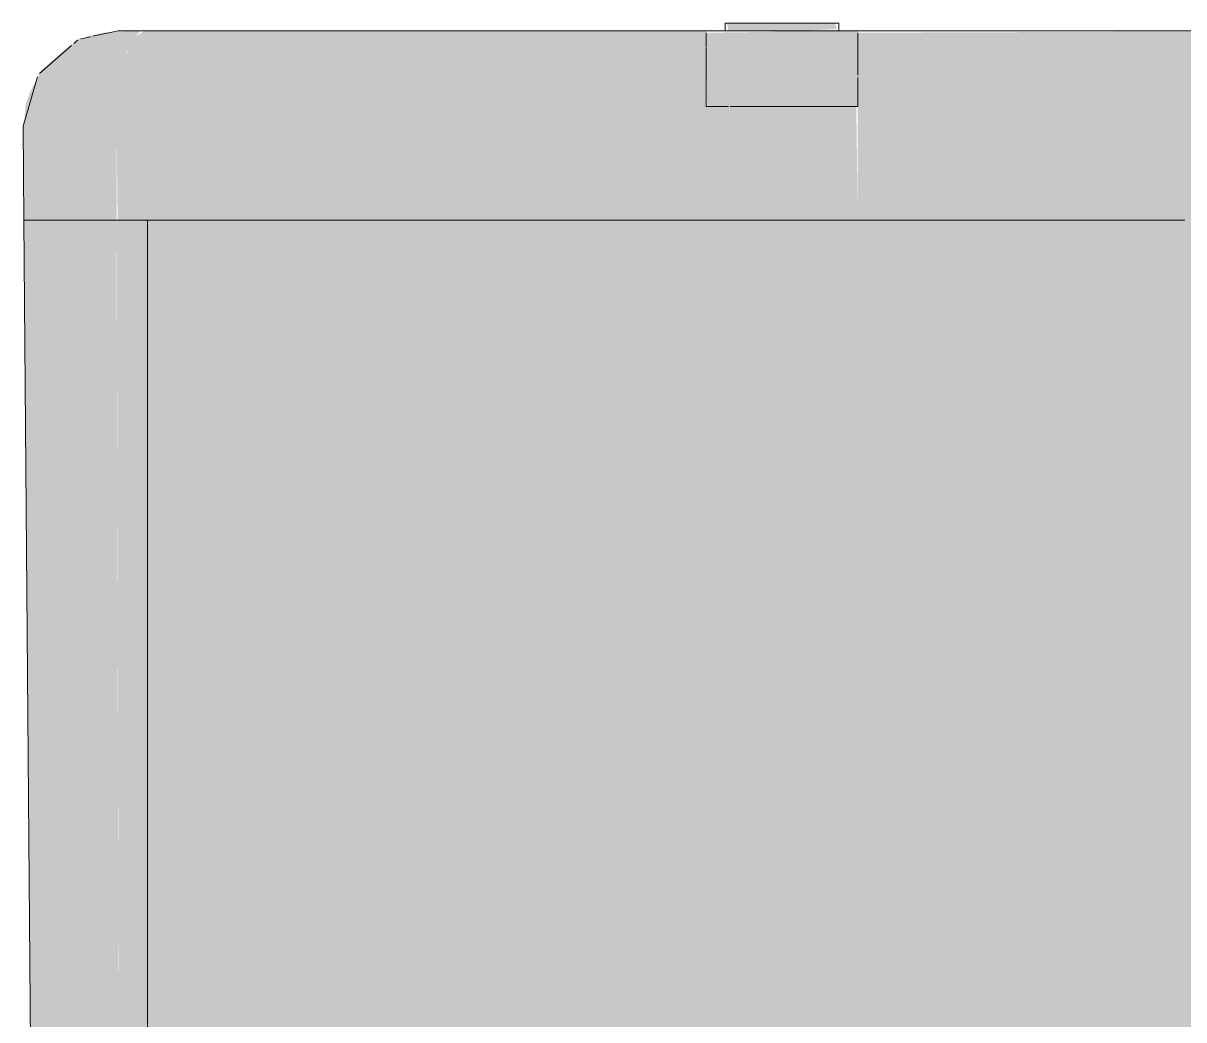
# Model space of a CAD drawing. Header units: metres. Extents: x 147 to 427, y -16 to 162.
# Drawn here: x 393.0696 to 393.3758, y 0.5201 to 0.783 of the extents above; entities that cross this region are included whole.
import ezdxf

# ---------------------------------------------------------------- set-up
doc = ezdxf.new("R2010")
doc.units = ezdxf.units.M
doc.layers.add('P-SANR-FIXT', color=7, linetype='Continuous', lineweight=5)

# ---------------------------------------------------------------- blocks, each defined once
blk = doc.blocks.new('UT_Bacia com caixa acoplada - UT_Bacia com caixa acoplada-V215-HH')
at = {"layer": 'P-SANR-FIXT', "true_color": 0xf4f2f0, "transparency": 33554598}
for points in [[(-160.0976808499661, 0.7557973039599417), (-160.0913482330586, 0.7557973039599417), (-160.0906337404619, 0.7667164659996093), (-160.0885808733584, 0.7754915061836608), (-160.086260275536, 0.7795827020308588), (-160.0856003639075, 0.7803667379412109), (-160.0850673564381, 0.7809999999999914), (-160.0942103585193, 0.7805947603695016), (-160.098976404953, 0.7795827022213437), (-160.1033223144236, 0.7773755121571156), (-160.1111637174796, 0.7705908630082247), (-160.1142840502052, 0.7646336069098936), (-160.1153946936605, 0.7613935050646226), (-160.1157815427099, 0.7557973039599417), (-160.0985329675879, 0.7557973039599417)], [(-159.8984610346342, 0.7609999999999916), (-159.8957815427098, 0.7609999999999916), (-159.8957815427098, 0.7809999999999914), (-159.9357815427098, 0.7804942181236048), (-159.9355089493202, 0.7609999999999916), (-159.9003680581053, 0.7609999999999916)], [(-159.9016394070861, 0.78052679544944), (-159.9012926553155, 0.7807794794508197), (-159.9302704301042, 0.7809999999999914), (-159.9017372899082, 0.7805273799269125)], [(-159.9357815427098, 0.7309999999999941), (-159.8957815427098, 0.7309999999999941), (-159.8961904327944, 0.7609999999999916), (-159.9357815427098, 0.7609999999999916), (-159.9357815427098, 0.7502959899481935)], [(-160.0912886871808, 0.7309999999999941), (-160.0913602395811, 0.7557973039599417), (-160.1159826019311, 0.7557973039599417), (-160.1157815427099, 0.7309999999999941), (-160.0913006937033, 0.7309999999999941)], [(-160.1132673718038, 0.4159189215839743), (-160.091850140915, 0.4159189215839743), (-160.0905616355666, 0.4232263985406924), (-160.0913482330586, 0.7309999999999941), (-160.1158220832504, 0.7309999999999941), (-160.1133592772714, 0.4272539292605333)], [(-160.0831869481153, 0.4309714893950503), (-160.0809826019311, 0.430999999999993), (-160.0809826019311, 0.7309999999999941), (-160.0831869481153, 0.7309999999999941), (-160.0831869481153, 0.430999999999993)], [(-159.8097682638115, 0.430999999999993), (-159.7509826019312, 0.430999999999993), (-159.7509826019312, 0.7309999999999941), (-160.0809826019311, 0.7309999999999941), (-160.0809826019311, 0.430999999999993), (-159.8102047041693, 0.430999999999993)]]:
    blk.add_hatch(color=7, dxfattribs=at).paths.add_polyline_path(points)
h = blk.add_hatch(color=7, dxfattribs=at)
h.paths.add_polyline_path([(-160.0913482330586, 0.7557973039599417), (-159.9357815427098, 0.7557973039599417), (-159.9357815427098, 0.7809999999999914), (-160.0839444541882, 0.7809999999999914), (-160.0862925108496, 0.779544403503696), (-160.087857427165, 0.7770362701357845), (-160.0891755216385, 0.7734673047431486), (-160.0906337404619, 0.7667164659996093), (-160.0913006937033, 0.7573252546001189)])
h.paths.add_polyline_path([(-159.880560032323, 0.7557973039599417), (-159.7406169708038, 0.7557973039599417), (-159.7413314634004, 0.7667164659996136), (-159.743384330504, 0.7754915061836608), (-159.7457049283315, 0.7795827020370875), (-159.7463648399548, 0.7803667379412152), (-159.7495059526353, 0.7809999999999914), (-159.8957815427098, 0.7804918169957329), (-159.8957815427098, 0.7557973039599417), (-159.8929384336037, 0.7557973039599417)])
at = {"layer": 'P-SANR-FIXT', "true_color": 0xf4f4f4, "transparency": 33554598}
blk.add_hatch(color=7, dxfattribs=at).paths.add_polyline_path([(-159.9118992570333, 0.7809999999999914), (-159.9012926553155, 0.7814539827255056), (-159.9017665419842, 0.7829999999999909), (-159.9302704301042, 0.7829999999999909), (-159.9299236783336, 0.7809999999999914), (-159.9157815427099, 0.7809999999999914)])
at = {"layer": 'P-SANR-FIXT', "true_color": 0xf4f2f0, "transparency": 33554598}
h = blk.add_hatch(color=7, dxfattribs=at)
h.paths.add_polyline_path([(-160.0809826019311, 0.7309999999999941), (-159.9357815427098, 0.7309999999999941), (-159.9357815427098, 0.7557973039599417), (-160.0913482330586, 0.7557973039599417), (-160.091057828551, 0.7309999999999941), (-160.0816354430575, 0.7309999999999941)])
h.paths.add_polyline_path([(-159.7406765166815, 0.7309999999999941), (-159.7409073753059, 0.7557973039599417), (-159.8957815427098, 0.7557973039599417), (-159.8957815427098, 0.7309999999999941), (-159.7409073753059, 0.7309999999999941)])
h = blk.add_hatch(color=7, dxfattribs=at)
h.paths.add_polyline_path([(-160.0905616355666, 0.4232263985406924), (-160.0895865222706, 0.4279803988301892), (-160.0872394376372, 0.4304681632016067), (-160.0864051571942, 0.4298919779937165), (-160.0861485210899, 0.4308652243528927), (-160.0831869481153, 0.430999999999993), (-160.0831869481153, 0.7309999999999941), (-160.0913006937033, 0.7309999999999941), (-160.0905703807391, 0.4268682408883276)])
h.paths.add_polyline_path([(-159.7414035682957, 0.423226398540766), (-159.7409073753059, 0.7309999999999941), (-159.7487782557471, 0.7309999999999941), (-159.7487274160828, 0.4306909478605487), (-159.7455401244796, 0.4305414356888812), (-159.7423786815917, 0.4279803988301892), (-159.7414211157731, 0.4233259152301119)])
at = {"layer": 'P-SANR-FIXT'}
for p, q in [((-160.0917583793915, 0.7808312373553482), (-160.0909834236584, 0.7809999999999914)), ((-160.0909834236584, 0.7809999999999914), (-160.0900085157389, 0.7809999999999914)), ((-159.9307815427099, 0.7829999999999909), (-159.9307815427099, 0.7809999999999914)), ((-159.9007815427098, 0.7829999999999908), (-159.9307815427099, 0.7829999999999908)), ((-159.9302704301042, 0.7829999999999908), (-159.9307815427099, 0.7829999999999908)), ((-159.9007815427098, 0.7829999999999908), (-159.9012926553155, 0.7829999999999908)), ((-159.9007815427099, 0.7809999999999914), (-159.9007815427099, 0.7829999999999909)), ((-160.1159826019311, 0.7557973039599417), (-160.1157815427099, 0.7309999999999941)), ((-160.1158220832504, 0.7309999999999941), (-160.1132673718038, 0.4159189215839743)), ((-160.1158220832504, 0.7309999999999914), (-160.11274601716, 0.7309999999999914)), ((-160.1127201760228, 0.7309999999999914), (-160.1040610062288, 0.7309999999999914)), ((-160.1040377420013, 0.7309999999999914), (-160.0913006937033, 0.7309999999999914)), ((-160.091301942565, 0.7309999999999914), (-160.1040341513231, 0.7309999999999914)), ((-160.0913006937033, 0.7309999999999914), (-160.0221969400508, 0.7309999999999914)), ((-160.0221970385641, 0.7309999999999914), (-160.0912886871808, 0.7309999999999914)), ((-160.0221897276691, 0.7309999999999914), (-159.9515587043467, 0.7309999999999914)), ((-159.9515587191149, 0.7309999999999914), (-160.0221896660449, 0.7309999999999914)), ((-159.9515562708823, 0.7309999999999914), (-159.8804089329801, 0.7309999999999914)), ((-159.8804089359172, 0.7309999999999914), (-159.9515562679451, 0.7309999999999914)), ((-159.8804064995157, 0.7309999999999914), (-159.8097754761932, 0.7309999999999914)), ((-159.8097755378175, 0.7309999999999914), (-159.8804064847474, 0.7309999999999914))]:
    blk.add_line(p, q, dxfattribs=at)
at = {"layer": 'P-SANR-FIXT', "color": 253, "true_color": 0x9e9d9c}
for p, q in [((-160.0900085157389, 0.7809999999999914), (-160.0890336078194, 0.7809999999999914)), ((-160.0864890310038, 0.7809999999999914), (-160.0809826019311, 0.7809999999999914)), ((-159.9357815427098, 0.7809999999999908), (-159.8957815427098, 0.7809999999999908)), ((-159.8957815427098, 0.7809999999999908), (-159.9357815427098, 0.7809999999999908)), ((-160.1025927049315, 0.7776794106375987), (-160.1014780090489, 0.7786499195878469)), ((-160.101061077892, 0.7788053822850584), (-160.0982356421385, 0.7794206793783272)), ((-160.0976137345453, 0.779556112623962), (-160.0964725210613, 0.7798046354716781)), ((-160.0963755875763, 0.7798257447435816), (-160.0917583793915, 0.7808312373553482)), ((-159.9357815427098, 0.7804942181236048), (-159.9357815427098, 0.7767132627964013)), ((-159.8957815427098, 0.7693065423095351), (-159.8957815427098, 0.7804918169957329)), ((-160.1116692510685, 0.7697769240483647), (-160.1032465607803, 0.7771101316410929)), ((-159.9357815427098, 0.7764990511295056), (-159.9357815427098, 0.7609999999999916)), ((-160.1159826019311, 0.7557973039599417), (-160.1122313304636, 0.7688719429981036)), ((-159.8957815427098, 0.7609999999999916), (-159.8957815427098, 0.7686531906905186)), ((-159.9357815427098, 0.7609999999999909), (-159.9299236783336, 0.7609999999999909)), ((-159.9294167789483, 0.7609999999999909), (-159.8957815427098, 0.7609999999999909)), ((-160.1151323218168, 0.7309999999999914), (-160.1157815427099, 0.7309999999999914)), ((-160.1127814589711, 0.7309999999999914), (-160.1150433077188, 0.7309999999999914)), ((-160.1090290612161, 0.7309999999999914), (-160.1127090560465, 0.7309999999999914)), ((-160.1040682986509, 0.7309999999999914), (-160.1084579917864, 0.7309999999999914)), ((-160.0831869481153, 0.7309999999999941), (-160.0831869481153, 0.4309714893950503))]:
    blk.add_line(p, q, dxfattribs=at)
at = {"layer": 'P-SANR-FIXT', "color": 254, "true_color": 0xd5d5d5}
for p, q in [((-159.9357815427098, 0.7809999999999908), (-159.9351000592356, 0.7809999999999908)), ((-159.9351000592356, 0.7809999999999908), (-159.9357815427098, 0.7809999999999908)), ((-159.8964630261841, 0.7809999999999908), (-159.8957815427098, 0.7809999999999908)), ((-159.8957815427098, 0.7809999999999908), (-159.8964630261841, 0.7809999999999908)), ((-159.9357815427098, 0.7609999999999908), (-159.9351000592356, 0.7609999999999908)), ((-159.9351000592356, 0.7609999999999908), (-159.9331020507855, 0.7609999999999908)), ((-159.9331020507855, 0.7609999999999908), (-159.9299236783336, 0.7609999999999908)), ((-159.9294167789483, 0.7609999999999908), (-159.9106051618078, 0.7609999999999908)), ((-159.9106051618078, 0.7609999999999908), (-159.9057815427099, 0.7609999999999908)), ((-159.9057815427099, 0.7609999999999908), (-159.8964630261841, 0.7609999999999908)), ((-159.8964630261841, 0.7609999999999908), (-159.8957815427098, 0.7609999999999908))]:
    blk.add_line(p, q, dxfattribs=at)
at = {"layer": 'P-SANR-FIXT', "color": 254, "true_color": 0xd5d4d3}
for p, q in [((-159.9351000592356, 0.7809999999999908), (-159.9303217774957, 0.7809999999999908)), ((-159.9331020507855, 0.7809999999999908), (-159.9351000592356, 0.7809999999999908)), ((-159.9303217774957, 0.7809999999999908), (-159.9331020507855, 0.7809999999999908)), ((-159.9307815427099, 0.7809999999999907), (-159.9302704301042, 0.7809999999999907)), ((-159.9307815427099, 0.7809999999999907), (-159.9302704301042, 0.7809999999999907)), ((-159.9300088069058, 0.7809999999999907), (-159.9287719237666, 0.7809999999999907)), ((-159.9287719237666, 0.7809999999999907), (-159.9196638283864, 0.7809999999999907)), ((-159.9196638283864, 0.7809999999999907), (-159.9015542785139, 0.7809999999999907)), ((-159.9012926553155, 0.7809999999999907), (-159.9007815427098, 0.7809999999999907)), ((-159.9012926553155, 0.7809999999999907), (-159.9007815427098, 0.7809999999999907)), ((-159.901241307924, 0.7809999999999908), (-159.8964630261841, 0.7809999999999908)), ((-159.8964630261841, 0.7809999999999908), (-159.901241307924, 0.7809999999999908))]:
    blk.add_line(p, q, dxfattribs=at)
at = {"layer": 'P-SANR-FIXT', "color": 253, "true_color": 0x9e9e9e}
blk.add_line((-159.9012926553155, 0.7829999999999908), (-159.9302704301042, 0.7829999999999908), dxfattribs=at)
at = {"layer": 'P-SANR-FIXT', "color": 254, "true_color": 0xe9e8e8}
for p, q in [((-159.9300088069058, 0.7809999999999907), (-159.9287719237666, 0.7809999999999907)), ((-159.9299236783336, 0.7809999999999908), (-159.9209579236119, 0.7809999999999908)), ((-159.9257815427098, 0.7809999999999908), (-159.9299236783336, 0.7809999999999908)), ((-159.9287719237666, 0.7809999999999907), (-159.9263881444276, 0.7809999999999907)), ((-159.9263881444276, 0.7809999999999907), (-159.9196638283864, 0.7809999999999907)), ((-159.9209579236119, 0.7809999999999908), (-159.9257815427098, 0.7809999999999908)), ((-159.9209579236119, 0.7809999999999908), (-159.9057815427099, 0.7809999999999908)), ((-159.9106051618078, 0.7809999999999908), (-159.9209579236119, 0.7809999999999908)), ((-159.9196638283864, 0.7809999999999907), (-159.9082815427099, 0.7809999999999907)), ((-159.9057815427099, 0.7809999999999908), (-159.9106051618078, 0.7809999999999908)), ((-159.9082815427099, 0.7809999999999907), (-159.9051749409921, 0.7809999999999907)), ((-159.9057815427099, 0.7809999999999908), (-159.9016394070861, 0.7809999999999908)), ((-159.9016394070861, 0.7809999999999908), (-159.9057815427099, 0.7809999999999908)), ((-159.9051749409921, 0.7809999999999907), (-159.9027911616531, 0.7809999999999907)), ((-159.9027911616531, 0.7809999999999907), (-159.9015542785139, 0.7809999999999907))]:
    blk.add_line(p, q, dxfattribs=at)
at = {"layer": 'P-SANR-FIXT', "color": 254, "true_color": 0xd5d4d2}
for p, q in [((-160.1158217229797, 0.7309999999999914), (-160.1153048286002, 0.7309999999999914)), ((-160.1152905650509, 0.7309999999999914), (-160.1157815427099, 0.7309999999999914)), ((-160.1152785045749, 0.7309999999999914), (-160.1137684237976, 0.7309999999999914)), ((-160.1137788523715, 0.7309999999999914), (-160.1152648899568, 0.7309999999999914)), ((-160.1089932698471, 0.7309999999999914), (-160.113730272973, 0.7309999999999914)), ((-160.113719280453, 0.7309999999999914), (-160.108998762365, 0.7309999999999914)), ((-160.1089716061006, 0.7309999999999914), (-160.104881588407, 0.7309999999999914)), ((-160.1048817164915, 0.7309999999999914), (-160.1089661616991, 0.7309999999999914)), ((-160.097742307479, 0.7309999999999914), (-160.1048537786408, 0.7309999999999914)), ((-160.1048536214818, 0.7309999999999914), (-160.0977439763289, 0.7309999999999914)), ((-160.0977261352878, 0.7309999999999914), (-160.091615296958, 0.7309999999999914)), ((-160.091614897006, 0.7309999999999914), (-160.0977244721586, 0.7309999999999914)), ((-160.0916033229176, 0.7309999999999914), (-160.083289299224, 0.7309999999999914)), ((-160.0832892952881, 0.7309999999999914), (-160.0916029243512, 0.7309999999999914)), ((-160.0821435974749, 0.7309999999999914), (-160.0831869481153, 0.7309999999999914)), ((-160.0816354430575, 0.7309999999999914), (-160.0821435974749, 0.7309999999999914)), ((-160.022464103237, 0.7309999999999915), (-160.0816354430575, 0.7309999999999915)), ((-160.022464103237, 0.7309999999999912), (-160.0816354430575, 0.7309999999999912)), ((-159.9516688109412, 0.7309999999999915), (-160.022456769851, 0.7309999999999915)), ((-159.9516688109412, 0.7309999999999912), (-160.022456769851, 0.7309999999999912)), ((-159.8802988335421, 0.7309999999999915), (-159.9516663703202, 0.7309999999999915)), ((-159.8802988335421, 0.7309999999999912), (-159.9516663703202, 0.7309999999999912)), ((-159.8095084340113, 0.7309999999999915), (-159.8802963929211, 0.7309999999999915)), ((-159.8095084340113, 0.7309999999999912), (-159.8802963929211, 0.7309999999999912))]:
    blk.add_line(p, q, dxfattribs=at)
at = {"layer": 'P-SANR-FIXT', "color": 7, "true_color": 0xf0eeec}
for p, q in [((-160.0809826019312, 0.7309999999999914), (-160.0831869481153, 0.7309999999999914)), ((-160.0809826019312, 0.7309999999999914), (-160.0816662115839, 0.7309999999999914)), ((-160.0816662116862, 0.7309999999999914), (-160.0809826019312, 0.7309999999999914)), ((-160.0221969400508, 0.7309999999999912), (-160.0809826019312, 0.7309999999999912)), ((-160.0809826019312, 0.7309999999999914), (-160.0221969400508, 0.7309999999999914)), ((-159.9515587043467, 0.7309999999999912), (-160.0221896660449, 0.7309999999999912)), ((-160.0221896660449, 0.7309999999999914), (-159.9515587043467, 0.7309999999999914)), ((-159.9357815427099, 0.7309999999999912), (-159.9515562679451, 0.7309999999999912)), ((-159.9515562679451, 0.7309999999999914), (-159.9357815427099, 0.7309999999999914)), ((-159.9159826019311, 0.7309999999999914), (-159.9357815427099, 0.7309999999999914)), ((-159.9159826019311, 0.7309999999999912), (-159.9357815427099, 0.7309999999999912)), ((-159.8957815427098, 0.7309999999999914), (-159.9157815427099, 0.7309999999999914)), ((-159.8957815427098, 0.7309999999999912), (-159.9157815427099, 0.7309999999999912)), ((-159.8804089359172, 0.7309999999999912), (-159.8957815427098, 0.7309999999999912)), ((-159.8957815427098, 0.7309999999999914), (-159.8804089359172, 0.7309999999999914)), ((-159.8097755378175, 0.7309999999999912), (-159.8804064995157, 0.7309999999999912)), ((-159.8804064995157, 0.7309999999999914), (-159.8097755378175, 0.7309999999999914))]:
    blk.add_line(p, q, dxfattribs=at)
at = {"layer": 'P-SANR-FIXT', "color": 254, "true_color": 0xe9e7e5}
for p, q in [((-160.0827571765203, 0.7309999999999912), (-160.0831869481153, 0.7309999999999912)), ((-160.0809826019312, 0.7309999999999912), (-160.0816947191328, 0.7309999999999912)), ((-160.0221969400508, 0.7309999999999914), (-160.0809826019312, 0.7309999999999914)), ((-160.0221969400508, 0.7309999999999912), (-160.0809826019312, 0.7309999999999912)), ((-159.9515587043467, 0.7309999999999914), (-160.0221896660449, 0.7309999999999914)), ((-159.9515587043467, 0.7309999999999912), (-160.0221896660449, 0.7309999999999912)), ((-159.9357815427099, 0.7309999999999914), (-159.9515562679451, 0.7309999999999914)), ((-159.9357815427099, 0.7309999999999912), (-159.9515562679451, 0.7309999999999912)), ((-159.9351000592356, 0.7309999999999905), (-159.9357815427098, 0.7309999999999905)), ((-159.9351000592356, 0.7309999999999905), (-159.9357815427098, 0.7309999999999905)), ((-159.9331020507855, 0.7309999999999905), (-159.9351000592356, 0.7309999999999905)), ((-159.9209579236119, 0.7309999999999905), (-159.9351000592356, 0.7309999999999905)), ((-159.9209579236119, 0.7309999999999905), (-159.9331020507855, 0.7309999999999905)), ((-159.9159849136553, 0.7309999999999905), (-159.9209579236119, 0.7309999999999905)), ((-159.9159849136553, 0.7309999999999905), (-159.9209579236119, 0.7309999999999905)), ((-159.8957815427098, 0.7309999999999905), (-159.9157815427099, 0.7309999999999905)), ((-159.9106051618078, 0.7309999999999905), (-159.9157815427099, 0.7309999999999905)), ((-159.8957815427098, 0.7309999999999905), (-159.9106051618078, 0.7309999999999905)), ((-159.8804089359172, 0.7309999999999914), (-159.8957815427098, 0.7309999999999914)), ((-159.8804089359172, 0.7309999999999912), (-159.8957815427098, 0.7309999999999912)), ((-159.8097755378175, 0.7309999999999914), (-159.8804064995157, 0.7309999999999914)), ((-159.8097755378175, 0.7309999999999912), (-159.8804064995157, 0.7309999999999912))]:
    blk.add_line(p, q, dxfattribs=at)
at = {"layer": 'P-SANR-FIXT', "color": 7, "true_color": 0xf2f0ee}
for p, q in [((-159.9159826019311, 0.7309999999999912), (-159.9357815427099, 0.7309999999999912)), ((-159.9357815427099, 0.7309999999999914), (-159.9159826019311, 0.7309999999999914)), ((-159.8957815427098, 0.7309999999999912), (-159.9157815427099, 0.7309999999999912)), ((-159.9157815427099, 0.7309999999999914), (-159.8957815427098, 0.7309999999999914))]:
    blk.add_line(p, q, dxfattribs=at)
at = {"layer": 'P-SANR-FIXT', "flags": 128}
for points in [[(-160.0839444541882, 0.7809999999999914), (-160.0903389458555, 0.7809999999999914), (-160.0909834236584, 0.7809999999999914)], [(-160.0890336078194, 0.7809999999999914), (-160.0871271651177, 0.7809999999999914), (-160.0864890310038, 0.7809999999999914)], [(-159.7480207496741, 0.7809999999999914), (-159.8144830694743, 0.7809999999999914), (-159.8824230452195, 0.7809999999999914), (-159.9508515895057, 0.7809999999999914), (-160.0187725022242, 0.7809999999999914), (-160.0839444541882, 0.7809999999999914)]]:
    blk.add_lwpolyline(points, dxfattribs=at)

msp = doc.modelspace()

# ---------------------------------------------------------------- block references
at = {"layer": 'P-SANR-FIXT'}
msp.add_blockref('UT_Bacia com caixa acoplada - UT_Bacia com caixa acoplada-V215-HH', (553.1855999074785, 0), dxfattribs=at)

doc.saveas('drawing.dxf')
